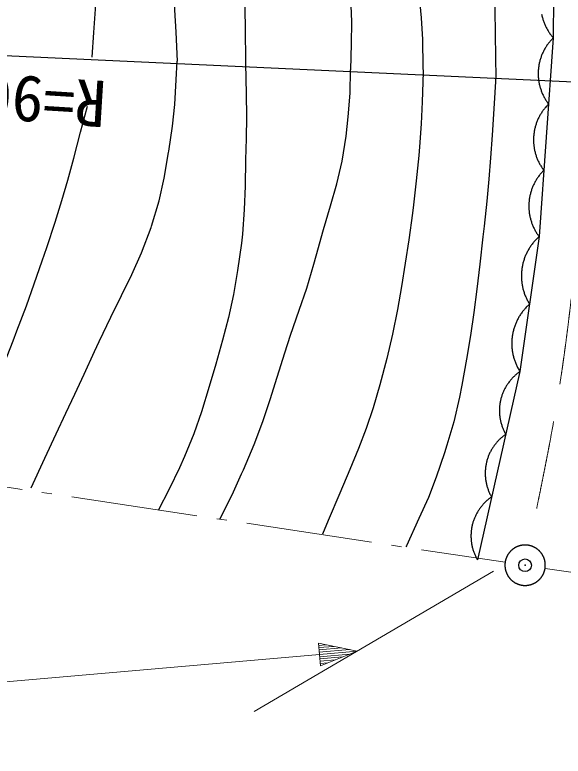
# Model space of a CAD drawing. Units: millimetres, scale not verified. Extents: x 40000 to 680000, y 20000 to 380000.
# Drawn here: x 364602 to 386321, y 242934 to 272280 of the extents above; entities that cross this region are included whole.
import ezdxf
from ezdxf.enums import TextEntityAlignment as Align

# ---------------------------------------------------------------- set-up
doc = ezdxf.new("R2010")
doc.units = ezdxf.units.MM
doc.header["$LTSCALE"] = 1000
doc.header["$PDMODE"] = 32
doc.header["$PDSIZE"] = 500
doc.linetypes.add('CHAIN', pattern=[18.5, 12, -1.5, 3.5, -1.5])
for name, color, linetype, lineweight in [('M-BGD', 7, 'Continuous', 25), ('M-BGD-HTXT', 7, 'Continuous', 13), ('M-BMK', 2, 'CHAIN', 13), ('M-BMK-SRVR', 3, 'Continuous', 25), ('M-STR-HTXT', 7, 'Continuous', 13)]:
    doc.layers.add(name, color=color, linetype=linetype, lineweight=lineweight)
doc.layers.add('M-OTRS', color=6, linetype='Continuous')
doc.styles.add('ＭＳ ゴシック', font='')
doc.styles.get('ＭＳ ゴシック').set_extended_font_data('MS Gothic')

msp = doc.modelspace()

# ---------------------------------------------------------------- linework, layer by layer
at = {"layer": 'M-BGD'}
for p, q in [((385944, 279281), (385928, 271369)), ((385928, 271369), (385371, 263501)), ((385371, 263501), (384610, 258157)), ((384610, 258157), (382922, 250712))]:
    msp.add_line(p, q, dxfattribs=at)
for points in [[(367988, 275350), (367900, 274125), (367839, 273264), (367784, 272503), (367718, 271576), (367649, 270609)], [(370782, 275350), (370846, 274116), (370891, 273242), (370930, 272483), (370976, 271589), (371036, 270440)], [(373660, 275435), (373681, 274192), (373696, 273306), (373708, 272547), (373723, 271680), (373743, 270474), (373745, 270355)], [(377640, 275435), (377782, 274338), (377863, 273471), (377894, 272980), (377933, 272003), (377926, 271126), (377894, 270101)], [(380264, 275350), (380453, 274283), (380574, 273398), (380603, 273149), (380700, 272166), (380743, 271305), (380768, 270210), (380772, 270016)], [(383566, 275350), (383586, 274090), (383600, 273177), (383612, 272412), (383624, 271599), (383640, 270538), (383651, 269847)], [(385468, 272304), (385475, 272270), (385482, 272235), (385491, 272201), (385499, 272167), (385509, 272133), (385519, 272100), (385530, 272066), (385541, 272033), (385553, 272000), (385565, 271967), (385578, 271934), (385592, 271902), (385606, 271869), (385620, 271837), (385636, 271806), (385651, 271774), (385668, 271743), (385685, 271712), (385702, 271682), (385720, 271652), (385739, 271622), (385758, 271592), (385777, 271563), (385797, 271534), (385818, 271506), (385839, 271477), (385861, 271450), (385883, 271422), (385905, 271395), (385928, 271369)], [(385928, 271369), (385903, 271344), (385879, 271319), (385855, 271293), (385831, 271267), (385808, 271241), (385786, 271214), (385764, 271187), (385742, 271159), (385721, 271131), (385700, 271103), (385680, 271074), (385661, 271045), (385641, 271016), (385623, 270986), (385605, 270956), (385587, 270926), (385570, 270895), (385554, 270864), (385538, 270833), (385523, 270801), (385508, 270769), (385494, 270737), (385480, 270705), (385467, 270672), (385455, 270639), (385443, 270606), (385432, 270573), (385421, 270540), (385411, 270506), (385401, 270473), (385392, 270439), (385384, 270405), (385376, 270370), (385369, 270336), (385363, 270301), (385357, 270267), (385352, 270232), (385347, 270197), (385343, 270163), (385340, 270128), (385337, 270093), (385335, 270058), (385333, 270023), (385332, 269988), (385332, 269953), (385332, 269918), (385333, 269882), (385335, 269847), (385337, 269812), (385340, 269777), (385343, 269743), (385347, 269708), (385352, 269673), (385357, 269638), (385363, 269604), (385369, 269569), (385376, 269535), (385384, 269501), (385393, 269467), (385401, 269433), (385411, 269399), (385421, 269365), (385432, 269332), (385443, 269299), (385455, 269266), (385467, 269233), (385481, 269200), (385494, 269168), (385508, 269136), (385523, 269104), (385538, 269073), (385554, 269041), (385571, 269010), (385588, 268980), (385605, 268949), (385623, 268919), (385642, 268890), (385661, 268860), (385681, 268831), (385701, 268802), (385721, 268774), (385743, 268746)], [(365244, 253555), (365797, 254736), (366245, 255691), (366626, 256506), (366979, 257265), (367343, 258052), (367757, 258950), (367938, 259345), (368404, 260318), (368834, 261174), (369238, 261995), (369623, 262864), (370000, 263864), (370020, 263920), (370317, 264913), (370512, 265814), (370687, 266826), (370697, 266884), (370848, 267878), (370936, 268732), (370997, 269712), (371036, 270440)], [(373745, 270355), (373764, 269150), (373772, 268243), (373765, 267382), (373745, 266545), (373721, 265499), (373691, 264576), (373615, 263592), (373576, 263243), (373428, 262163), (373259, 261203), (373062, 260303), (372833, 259406), (372564, 258451), (372306, 257570), (371997, 256567), (371690, 255694), (371319, 254794), (371120, 254353), (370721, 253507), (370274, 252660)], [(372729, 252321), (373212, 253282), (373587, 254105), (373660, 254268), (374085, 255270), (374425, 256178), (374716, 257049), (374994, 257937), (375293, 258895), (375523, 259602), (375864, 260591), (376165, 261464), (376452, 262410), (376539, 262735), (376827, 263781), (377101, 264713), (377350, 265595), (377562, 266494), (377728, 267472), (377809, 268238), (377881, 269177), (377894, 270101)], [(380772, 270016), (380735, 268841), (380697, 267964), (380632, 267053), (380603, 266714), (380504, 265707), (380391, 264759), (380349, 264428), (380208, 263377), (380068, 262455), (379913, 261525), (379756, 260618), (379563, 259638), (379333, 258671), (379064, 257629), (378798, 256729), (378520, 255911), (378216, 255115), (377873, 254281), (377478, 253349), (377015, 252259), (376793, 251728)], [(383651, 269847), (383575, 268565), (383510, 267518), (383447, 266619), (383378, 265777), (383295, 264906), (383190, 263915), (383143, 263497), (383018, 262405), (382901, 261423), (382781, 260502), (382648, 259593), (382492, 258649), (382304, 257620), (382212, 257147), (381984, 256163), (381713, 255246), (381619, 254946), (381297, 253979), (380982, 253178), (380610, 252341), (380116, 251266), (380095, 251220)], [(362230, 254014), (362715, 255058), (363068, 255841), (363416, 256639), (363825, 257605), (364174, 258462), (364532, 259375), (364686, 259772), (365060, 260756), (365375, 261627), (365691, 262541), (365871, 263074), (366201, 264076), (366466, 264932), (366700, 265742), (366936, 266609), (367208, 267634), (367480, 268662)], [(385743, 268746), (385718, 268721), (385693, 268696), (385669, 268671), (385646, 268645), (385623, 268618), (385600, 268591), (385578, 268564), (385556, 268537), (385535, 268509), (385515, 268480), (385494, 268451), (385475, 268422), (385456, 268393), (385437, 268363), (385419, 268333), (385402, 268303), (385385, 268272), (385368, 268241), (385352, 268210), (385337, 268178), (385322, 268146), (385308, 268114), (385294, 268082), (385281, 268050), (385269, 268017), (385257, 267984), (385246, 267951), (385235, 267917), (385225, 267884), (385216, 267850), (385207, 267816), (385198, 267782), (385191, 267748), (385183, 267713), (385177, 267679), (385171, 267644), (385166, 267610), (385161, 267575), (385157, 267540), (385154, 267505), (385151, 267470), (385149, 267435), (385147, 267400), (385146, 267365), (385146, 267330), (385146, 267295), (385147, 267260), (385149, 267225), (385151, 267190), (385154, 267155), (385157, 267120), (385161, 267085), (385166, 267050), (385171, 267016), (385177, 266981), (385184, 266947), (385191, 266912), (385198, 266878), (385207, 266844), (385216, 266810), (385225, 266776), (385235, 266743), (385246, 266709), (385257, 266676), (385269, 266643), (385282, 266610), (385295, 266578), (385308, 266545), (385323, 266513), (385337, 266482), (385353, 266450), (385369, 266419), (385385, 266388), (385402, 266357), (385420, 266327), (385438, 266297), (385456, 266267), (385475, 266237), (385495, 266208), (385515, 266180), (385536, 266151), (385557, 266123)], [(385557, 266123), (385532, 266099), (385508, 266073), (385484, 266048), (385460, 266022), (385437, 265995), (385414, 265969), (385392, 265941), (385371, 265914), (385350, 265886), (385329, 265857), (385309, 265829), (385289, 265800), (385270, 265770), (385251, 265741), (385233, 265710), (385216, 265680), (385199, 265649), (385183, 265618), (385167, 265587), (385151, 265556), (385137, 265524), (385122, 265492), (385109, 265459), (385096, 265427), (385083, 265394), (385071, 265361), (385060, 265328), (385049, 265294), (385039, 265261), (385030, 265227), (385021, 265193), (385013, 265159), (385005, 265125), (384998, 265091), (384991, 265056), (384985, 265021), (384980, 264987), (384976, 264952), (384972, 264917), (384968, 264882), (384965, 264847), (384963, 264812), (384962, 264777), (384961, 264742), (384960, 264707), (384961, 264672), (384962, 264637), (384963, 264602), (384965, 264567), (384968, 264532), (384972, 264497), (384976, 264462), (384980, 264428), (384986, 264393), (384991, 264358), (384998, 264324), (385005, 264289), (385013, 264255), (385021, 264221), (385030, 264187), (385040, 264153), (385050, 264120), (385060, 264087), (385072, 264053), (385084, 264020), (385096, 263988), (385109, 263955), (385123, 263923), (385137, 263891), (385152, 263859), (385167, 263827), (385183, 263796), (385199, 263765), (385216, 263734), (385234, 263704), (385252, 263674), (385271, 263644), (385290, 263615), (385309, 263586), (385329, 263557), (385350, 263529), (385371, 263501)], [(385371, 263501), (385344, 263476), (385317, 263451), (385290, 263426), (385264, 263400), (385239, 263374), (385213, 263347), (385189, 263320), (385165, 263292), (385141, 263264), (385118, 263235), (385095, 263206), (385073, 263177), (385051, 263147), (385030, 263117), (385010, 263087), (384990, 263056), (384970, 263025), (384951, 262993), (384933, 262962), (384915, 262929), (384898, 262897), (384881, 262864), (384865, 262831), (384850, 262798), (384835, 262764), (384821, 262730), (384807, 262696), (384794, 262662), (384782, 262627), (384770, 262593), (384758, 262558), (384748, 262522), (384738, 262487), (384729, 262451), (384720, 262416), (384712, 262380), (384704, 262344), (384698, 262308), (384691, 262272), (384686, 262235), (384681, 262199), (384677, 262162), (384673, 262126), (384670, 262089), (384668, 262052), (384667, 262016), (384666, 261979), (384665, 261942), (384666, 261906), (384667, 261869), (384668, 261832), (384671, 261795), (384674, 261759), (384677, 261722), (384681, 261686), (384686, 261649), (384692, 261613), (384698, 261577), (384705, 261541), (384712, 261505), (384720, 261469), (384729, 261433), (384738, 261398), (384748, 261362), (384759, 261327), (384770, 261292), (384782, 261257), (384795, 261223), (384808, 261189), (384821, 261154), (384836, 261121), (384851, 261087), (384866, 261054), (384882, 261021), (384899, 260988), (384916, 260955), (384934, 260923), (384952, 260892), (384971, 260860), (384991, 260829)], [(384991, 260829), (384963, 260804), (384936, 260779), (384910, 260754), (384884, 260728), (384858, 260702), (384833, 260675), (384808, 260648), (384784, 260620), (384760, 260592), (384737, 260564), (384715, 260535), (384693, 260505), (384671, 260476), (384650, 260446), (384629, 260415), (384609, 260384), (384590, 260353), (384571, 260322), (384552, 260290), (384535, 260258), (384517, 260225), (384501, 260192), (384485, 260159), (384469, 260126), (384454, 260092), (384440, 260059), (384427, 260024), (384414, 259990), (384401, 259956), (384389, 259921), (384378, 259886), (384367, 259851), (384357, 259815), (384348, 259780), (384339, 259744), (384331, 259708), (384324, 259672), (384317, 259636), (384311, 259600), (384306, 259564), (384301, 259527), (384296, 259491), (384293, 259454), (384290, 259417), (384288, 259381), (384286, 259344), (384285, 259307), (384285, 259271), (384285, 259234), (384286, 259197), (384288, 259160), (384290, 259124), (384293, 259087), (384297, 259051), (384301, 259014), (384306, 258978), (384311, 258941), (384318, 258905), (384324, 258869), (384332, 258833), (384340, 258797), (384349, 258761), (384358, 258726), (384368, 258691), (384379, 258655), (384390, 258620), (384402, 258586), (384414, 258551), (384427, 258517), (384441, 258483), (384455, 258449), (384470, 258415), (384486, 258382), (384502, 258349), (384518, 258316), (384536, 258284), (384553, 258252), (384572, 258220), (384591, 258188), (384610, 258157)], [(384610, 258157), (384583, 258138), (384556, 258119), (384529, 258099), (384503, 258078), (384477, 258057), (384452, 258036), (384426, 258014), (384402, 257992), (384377, 257969), (384353, 257946), (384330, 257922), (384307, 257898), (384284, 257874), (384262, 257849), (384240, 257824), (384218, 257798), (384198, 257772), (384177, 257746), (384157, 257719), (384138, 257692), (384119, 257665), (384100, 257637), (384082, 257609), (384065, 257581), (384048, 257552), (384031, 257523), (384015, 257494), (384000, 257464), (383985, 257435), (383971, 257405), (383957, 257374), (383943, 257344), (383931, 257313), (383919, 257282), (383907, 257251), (383896, 257219), (383885, 257188), (383875, 257156), (383866, 257124), (383857, 257092), (383849, 257059), (383841, 257027), (383834, 256994), (383828, 256962), (383822, 256929), (383816, 256896), (383812, 256863), (383808, 256830), (383804, 256797), (383801, 256764), (383799, 256730), (383797, 256697), (383796, 256664), (383795, 256631), (383795, 256597), (383796, 256564), (383797, 256531), (383799, 256497), (383801, 256464), (383804, 256431), (383807, 256398), (383812, 256365), (383816, 256332), (383822, 256299), (383828, 256266), (383834, 256233), (383841, 256201), (383849, 256168), (383857, 256136), (383866, 256104), (383875, 256072), (383885, 256040), (383896, 256009), (383907, 255977), (383918, 255946), (383930, 255915), (383943, 255884), (383956, 255854), (383970, 255823), (383985, 255793), (384000, 255763), (384015, 255734), (384031, 255705), (384047, 255676)], [(384047, 255676), (384020, 255657), (383993, 255637), (383966, 255617), (383940, 255597), (383914, 255576), (383889, 255554), (383863, 255532), (383839, 255510), (383814, 255487), (383790, 255464), (383767, 255441), (383744, 255417), (383721, 255392), (383699, 255367), (383677, 255342), (383656, 255317), (383635, 255291), (383614, 255264), (383594, 255238), (383575, 255211), (383556, 255183), (383537, 255156), (383519, 255128), (383502, 255099), (383485, 255071), (383468, 255042), (383452, 255012), (383437, 254983), (383422, 254953), (383408, 254923), (383394, 254893), (383381, 254862), (383368, 254831), (383356, 254800), (383344, 254769), (383333, 254738), (383322, 254706), (383312, 254674), (383303, 254642), (383294, 254610), (383286, 254578), (383278, 254545), (383271, 254513), (383265, 254480), (383259, 254447), (383253, 254414), (383249, 254381), (383245, 254348), (383241, 254315), (383238, 254282), (383236, 254249), (383234, 254216), (383233, 254182), (383232, 254149), (383232, 254116), (383233, 254082), (383234, 254049), (383236, 254016), (383238, 253983), (383241, 253949), (383244, 253916), (383249, 253883), (383253, 253850), (383259, 253817), (383265, 253784), (383271, 253752), (383278, 253719), (383286, 253687), (383294, 253655), (383303, 253622), (383312, 253590), (383322, 253559), (383333, 253527), (383344, 253496), (383355, 253464), (383368, 253433), (383380, 253403), (383394, 253372), (383407, 253342), (383422, 253312), (383437, 253282), (383452, 253252), (383468, 253223), (383484, 253194)], [(383484, 253194), (383457, 253175), (383430, 253155), (383403, 253135), (383377, 253115), (383351, 253094), (383326, 253073), (383300, 253051), (383276, 253029), (383251, 253006), (383227, 252983), (383204, 252959), (383181, 252935), (383158, 252911), (383136, 252886), (383114, 252861), (383093, 252835), (383072, 252809), (383051, 252783), (383031, 252756), (383012, 252729), (382993, 252702), (382974, 252674), (382956, 252646), (382939, 252618), (382922, 252589), (382905, 252560), (382889, 252531), (382874, 252501), (382859, 252471), (382845, 252441), (382831, 252411), (382818, 252381), (382805, 252350), (382793, 252319), (382781, 252287), (382770, 252256), (382759, 252224), (382749, 252193), (382740, 252161), (382731, 252129), (382723, 252096), (382715, 252064), (382708, 252031), (382702, 251999), (382696, 251966), (382691, 251933), (382686, 251900), (382682, 251867), (382678, 251834), (382675, 251801), (382673, 251767), (382671, 251734), (382670, 251701), (382669, 251667), (382669, 251634), (382670, 251601), (382671, 251567), (382673, 251534), (382675, 251501), (382678, 251468), (382682, 251435), (382686, 251402), (382690, 251369), (382696, 251336), (382702, 251303), (382708, 251270), (382715, 251238), (382723, 251205), (382731, 251173), (382740, 251141), (382749, 251109), (382759, 251077), (382770, 251045), (382781, 251014), (382792, 250983), (382805, 250952), (382817, 250921), (382831, 250890), (382844, 250860), (382859, 250830), (382874, 250800), (382889, 250771), (382905, 250741), (382922, 250712)]]:
    msp.add_lwpolyline(points, dxfattribs=at)
at = {"layer": 'M-BGD-HTXT'}
for p, q in [((359944, 254240), (364888, 253494)), ((365679, 253375), (366075, 253315)), ((366866, 253196), (371810, 252450)), ((372601, 252331), (372996, 252271)), ((373787, 252152), (378731, 251406)), ((379523, 251286), (379918, 251227)), ((380709, 251107), (384022, 250608)), ((385604, 250369), (388349, 249955))]:
    msp.add_line(p, q, dxfattribs=at)
at = {"layer": 'M-BMK'}
msp.add_open_spline([(387321, 269597), (387121, 265560), (387035, 264401), (386647, 261090), (386185, 257146), (385867, 255650), (384975, 251281)], degree=3, knots=[0, 0, 0, 0, 1, 1, 1, 2, 2, 2, 2], dxfattribs=at)
at = {"layer": 'M-BMK-SRVR'}
msp.add_line((361999, 270779), (387321, 269597), dxfattribs=at)
msp.add_lwpolyline([(385614, 250493), (385614, 250507), (385613, 250521), (385613, 250535), (385612, 250549), (385611, 250563), (385609, 250577), (385608, 250591), (385606, 250604), (385604, 250618), (385602, 250632), (385599, 250646), (385596, 250660), (385593, 250673), (385590, 250687), (385586, 250700), (385583, 250714), (385579, 250727), (385574, 250741), (385570, 250754), (385565, 250767), (385560, 250780), (385555, 250793), (385550, 250806), (385544, 250819), (385538, 250832), (385532, 250844), (385526, 250857), (385520, 250869), (385513, 250882), (385506, 250894), (385499, 250906), (385492, 250918), (385484, 250930), (385476, 250941), (385468, 250953), (385460, 250964), (385452, 250975), (385443, 250987), (385435, 250997), (385426, 251008), (385416, 251019), (385407, 251029), (385398, 251040), (385388, 251050), (385378, 251060), (385368, 251070), (385358, 251079), (385348, 251089), (385337, 251098), (385327, 251107), (385316, 251116), (385305, 251124), (385294, 251133), (385282, 251141), (385271, 251149), (385259, 251157), (385248, 251165), (385236, 251172), (385224, 251180), (385212, 251187), (385200, 251194), (385187, 251200), (385175, 251207), (385162, 251213), (385150, 251219), (385137, 251225), (385124, 251230), (385111, 251236), (385098, 251241), (385085, 251246), (385072, 251250), (385058, 251255), (385045, 251259), (385032, 251263), (385018, 251266), (385004, 251270), (384991, 251273), (384977, 251276), (384963, 251279), (384950, 251281), (384936, 251283), (384922, 251285), (384908, 251287), (384894, 251289), (384880, 251290), (384866, 251291), (384852, 251292), (384838, 251292), (384824, 251293), (384810, 251293), (384796, 251293), (384782, 251292), (384768, 251292), (384754, 251291), (384740, 251289), (384726, 251288), (384713, 251286), (384699, 251285), (384685, 251282), (384671, 251280), (384657, 251277), (384644, 251275), (384630, 251271), (384616, 251268), (384603, 251265), (384589, 251261), (384576, 251257), (384563, 251252), (384549, 251248), (384536, 251243), (384523, 251238), (384510, 251233), (384497, 251228), (384484, 251222), (384472, 251216), (384459, 251210), (384447, 251204), (384434, 251197), (384422, 251190), (384410, 251183), (384398, 251176), (384386, 251169), (384374, 251161), (384362, 251153), (384351, 251145), (384340, 251137), (384328, 251129), (384317, 251120), (384306, 251111), (384296, 251102), (384285, 251093), (384275, 251084), (384264, 251074), (384254, 251065), (384244, 251055), (384235, 251045), (384225, 251035), (384216, 251024), (384206, 251014), (384197, 251003), (384189, 250992), (384180, 250981), (384172, 250970), (384163, 250959), (384155, 250947), (384147, 250935), (384140, 250924), (384132, 250912), (384125, 250900), (384118, 250888), (384111, 250876), (384105, 250863), (384098, 250851), (384092, 250838), (384086, 250825), (384080, 250813), (384075, 250800), (384070, 250787), (384065, 250774), (384060, 250761), (384055, 250747), (384051, 250734), (384047, 250721), (384043, 250707), (384039, 250694), (384036, 250680), (384033, 250666), (384030, 250653), (384027, 250639), (384025, 250625), (384023, 250611), (384021, 250598), (384019, 250584), (384017, 250570), (384016, 250556), (384015, 250542), (384015, 250528), (384014, 250514), (384014, 250500), (384014, 250486), (384014, 250472), (384015, 250458), (384015, 250444), (384016, 250430), (384017, 250416), (384019, 250402), (384021, 250388), (384023, 250374), (384025, 250360), (384027, 250347), (384030, 250333), (384033, 250319), (384036, 250306), (384039, 250292), (384043, 250278), (384047, 250265), (384051, 250252), (384055, 250238), (384060, 250225), (384065, 250212), (384070, 250199), (384075, 250186), (384080, 250173), (384086, 250160), (384092, 250148), (384098, 250135), (384105, 250122), (384111, 250110), (384118, 250098), (384125, 250086), (384132, 250074), (384140, 250062), (384147, 250050), (384155, 250039), (384163, 250027), (384172, 250016), (384180, 250005), (384189, 249994), (384197, 249983), (384206, 249972), (384216, 249962), (384225, 249951), (384235, 249941), (384244, 249931), (384254, 249921), (384264, 249911), (384275, 249902), (384285, 249892), (384296, 249883), (384306, 249874), (384317, 249865), (384328, 249857), (384340, 249849), (384351, 249840), (384362, 249832), (384374, 249825), (384386, 249817), (384398, 249810), (384410, 249802), (384422, 249795), (384434, 249789), (384447, 249782), (384459, 249776), (384472, 249770), (384484, 249764), (384497, 249758), (384510, 249753), (384523, 249748), (384536, 249743), (384549, 249738), (384563, 249733), (384576, 249729), (384589, 249725), (384603, 249721), (384616, 249718), (384630, 249714), (384644, 249711), (384657, 249708), (384671, 249706), (384685, 249703), (384699, 249701), (384713, 249699), (384726, 249698), (384740, 249696), (384754, 249695), (384768, 249694), (384782, 249693), (384796, 249693), (384810, 249693), (384824, 249693), (384838, 249693), (384852, 249694), (384866, 249695), (384880, 249696), (384894, 249697), (384908, 249698), (384922, 249700), (384936, 249702), (384950, 249704), (384963, 249707), (384977, 249710), (384991, 249713), (385004, 249716), (385018, 249719), (385032, 249723), (385045, 249727), (385058, 249731), (385072, 249736), (385085, 249740), (385098, 249745), (385111, 249750), (385124, 249755), (385137, 249761), (385150, 249767), (385162, 249773), (385175, 249779), (385187, 249785), (385200, 249792), (385212, 249799), (385224, 249806), (385236, 249813), (385248, 249821), (385259, 249828), (385271, 249836), (385282, 249844), (385294, 249853), (385305, 249861), (385316, 249870), (385327, 249879), (385337, 249888), (385348, 249897), (385358, 249906), (385368, 249916), (385378, 249926), (385388, 249936), (385398, 249946), (385407, 249956), (385416, 249967), (385426, 249977), (385435, 249988), (385443, 249999), (385452, 250010), (385460, 250021), (385468, 250033), (385476, 250044), (385484, 250056), (385492, 250068), (385499, 250080), (385506, 250092), (385513, 250104), (385520, 250116), (385526, 250129), (385532, 250141), (385538, 250154), (385544, 250167), (385550, 250179), (385555, 250192), (385560, 250205), (385565, 250218), (385570, 250232), (385574, 250245), (385579, 250258), (385583, 250272), (385586, 250285), (385590, 250299), (385593, 250312), (385596, 250326), (385599, 250340), (385602, 250354), (385604, 250367), (385606, 250381), (385608, 250395), (385609, 250409), (385611, 250423), (385612, 250437), (385613, 250451), (385613, 250465), (385614, 250479)], close=True, dxfattribs=at)
at = {"layer": 'M-OTRS'}
msp.add_point((384814, 250493), dxfattribs=at)
at = {"layer": 'M-STR-HTXT'}
for p, q in [((374082, 244706), (383562, 250251)), ((378160, 247091), (376627, 247410)), ((376627, 247410), (376705, 246513)), ((376934, 247346), (376635, 247320)), ((376643, 247230), (377240, 247282)), ((377547, 247219), (376651, 247141)), ((376658, 247051), (377854, 247155)), ((255066, 236383), (376666, 246961)), ((378160, 247091), (376666, 246961)), ((376674, 246872), (377869, 246976)), ((377578, 246860), (376682, 246782)), ((378160, 247091), (376705, 246513)), ((376690, 246693), (377287, 246745)), ((376996, 246629), (376697, 246603))]:
    msp.add_line(p, q, dxfattribs=at)

# ---------------------------------------------------------------- texts
at = {"layer": 'M-BMK-SRVR', "style": 'ＭＳ ゴシック'}
msp.add_text('R=90', height=1833, rotation=176.457, dxfattribs=at).set_placement((365825, 270357), align=Align.BOTTOM_CENTER)

doc.saveas('drawing.dxf')
